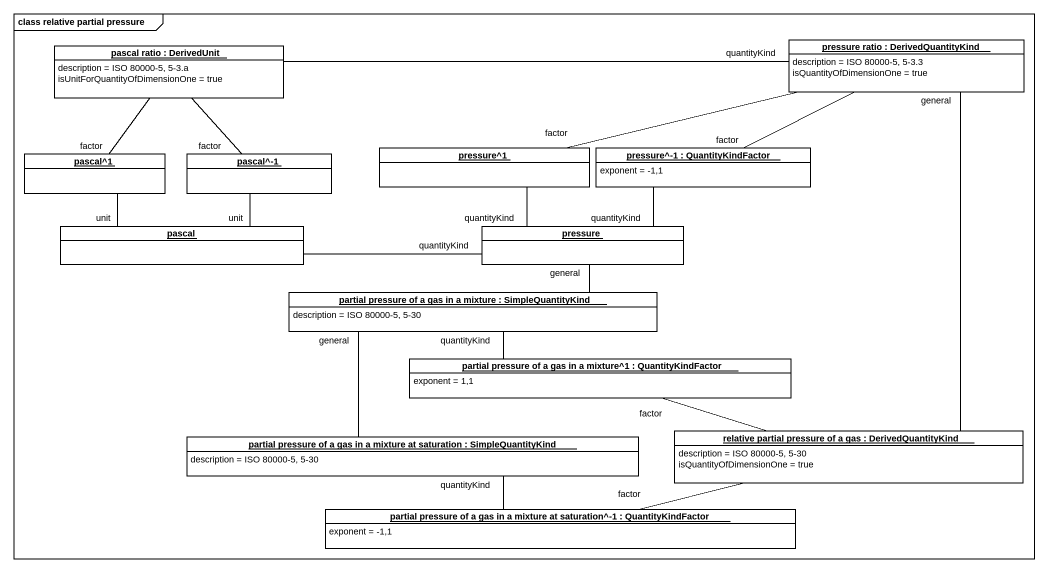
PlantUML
@startuml
mainframe class relative partial pressure
hide circle
hide empty members
object "pascal ratio : DerivedUnit" as pascal_ratio #FFFFFF {
  description = ISO 80000-5, 5-3.a
  isUnitForQuantityOfDimensionOne = true
}
object "pressure ratio : DerivedQuantityKind" as pressure_ratio #FFFFFF {
  description = ISO 80000-5, 5-3.3
  isQuantityOfDimensionOne = true
}
object "pascal^1" as pascal_1 #FFFFFF
object "pascal^-1" as pascal_1_2 #FFFFFF
object "pressure^1" as pressure_1 #FFFFFF
object "pressure^-1 : QuantityKindFactor" as pressure_1_2 #FFFFFF {
  exponent = -1,1
}
object pascal #FFFFFF
object pressure #FFFFFF
object "partial pressure of a gas in a mixture : SimpleQuantityKind" as partial_pressure_of_a_gas #FFFFFF {
  description = ISO 80000-5, 5-30
}
object "partial pressure of a gas in a mixture^1 : QuantityKindFactor" as partial_pressure_of_a_gas_2 #FFFFFF {
  exponent = 1,1
}
object "relative partial pressure of a gas : DerivedQuantityKind" as relative_partial_pressure #FFFFFF {
  description = ISO 80000-5, 5-30
  isQuantityOfDimensionOne = true
}
object "partial pressure of a gas in a mixture at saturation : SimpleQuantityKind" as partial_pressure_of_a_gas_3 #FFFFFF {
  description = ISO 80000-5, 5-30
}
object "partial pressure of a gas in a mixture at saturation^-1 : QuantityKindFactor" as partial_pressure_of_a_gas_4 #FFFFFF {
  exponent = -1,1
}
pascal_ratio -right- pressure_ratio : quantityKind
pascal_1 -up- pascal_ratio : factor
pascal_1_2 -up- pascal_ratio : factor
pressure_1 -right- pressure_ratio : factor
pressure_1_2 -right- pressure_ratio : factor
pascal -up- pascal_1 : unit
pascal -up- pascal_1_2 : unit
pascal -right- pressure : quantityKind
pressure -up- pressure_1 : quantityKind
pressure -up- pressure_1_2 : quantityKind
partial_pressure_of_a_gas -up- pressure : general
partial_pressure_of_a_gas -right- partial_pressure_of_a_gas_2 : quantityKind
partial_pressure_of_a_gas_2 -right- relative_partial_pressure : factor
relative_partial_pressure -up- pressure_ratio : general
partial_pressure_of_a_gas_3 -up- partial_pressure_of_a_gas : general
partial_pressure_of_a_gas_3 -right- partial_pressure_of_a_gas_4 : quantityKind
partial_pressure_of_a_gas_4 -right- relative_partial_pressure : factor
@enduml
